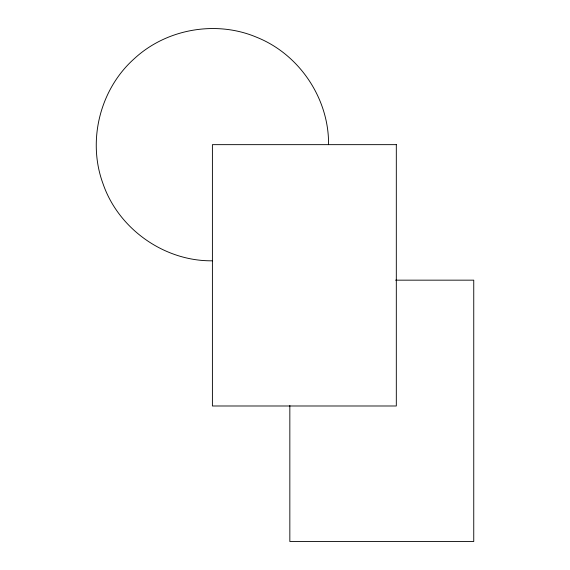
<?xml version="1.0" encoding="UTF-8"?>
<svg xmlns="http://www.w3.org/2000/svg" width="570" height="570" viewBox="0 0 570 570"><rect width="100%" height="100%" fill="white"/><g stroke="black" fill="none" stroke-linecap="round" stroke-linejoin="round"><path stroke-width="0.85" d="M395.566 280.162L473.748 280.162L473.748 541.5L289.838 541.5L289.838 405.498M212.403 260.804C164.509 261.43 118.588 229.09 103.042 183.782C87.068 140.719 100.014 89.034 134.406 58.589C166.675 28.728 216.408 20.093 256.856 37.342C299.492 54.421 329.097 98.724 328.555 144.652M396.314 144.652L212.403 144.652L212.403 405.99L396.314 405.99L396.314 144.652"/></g></svg>
